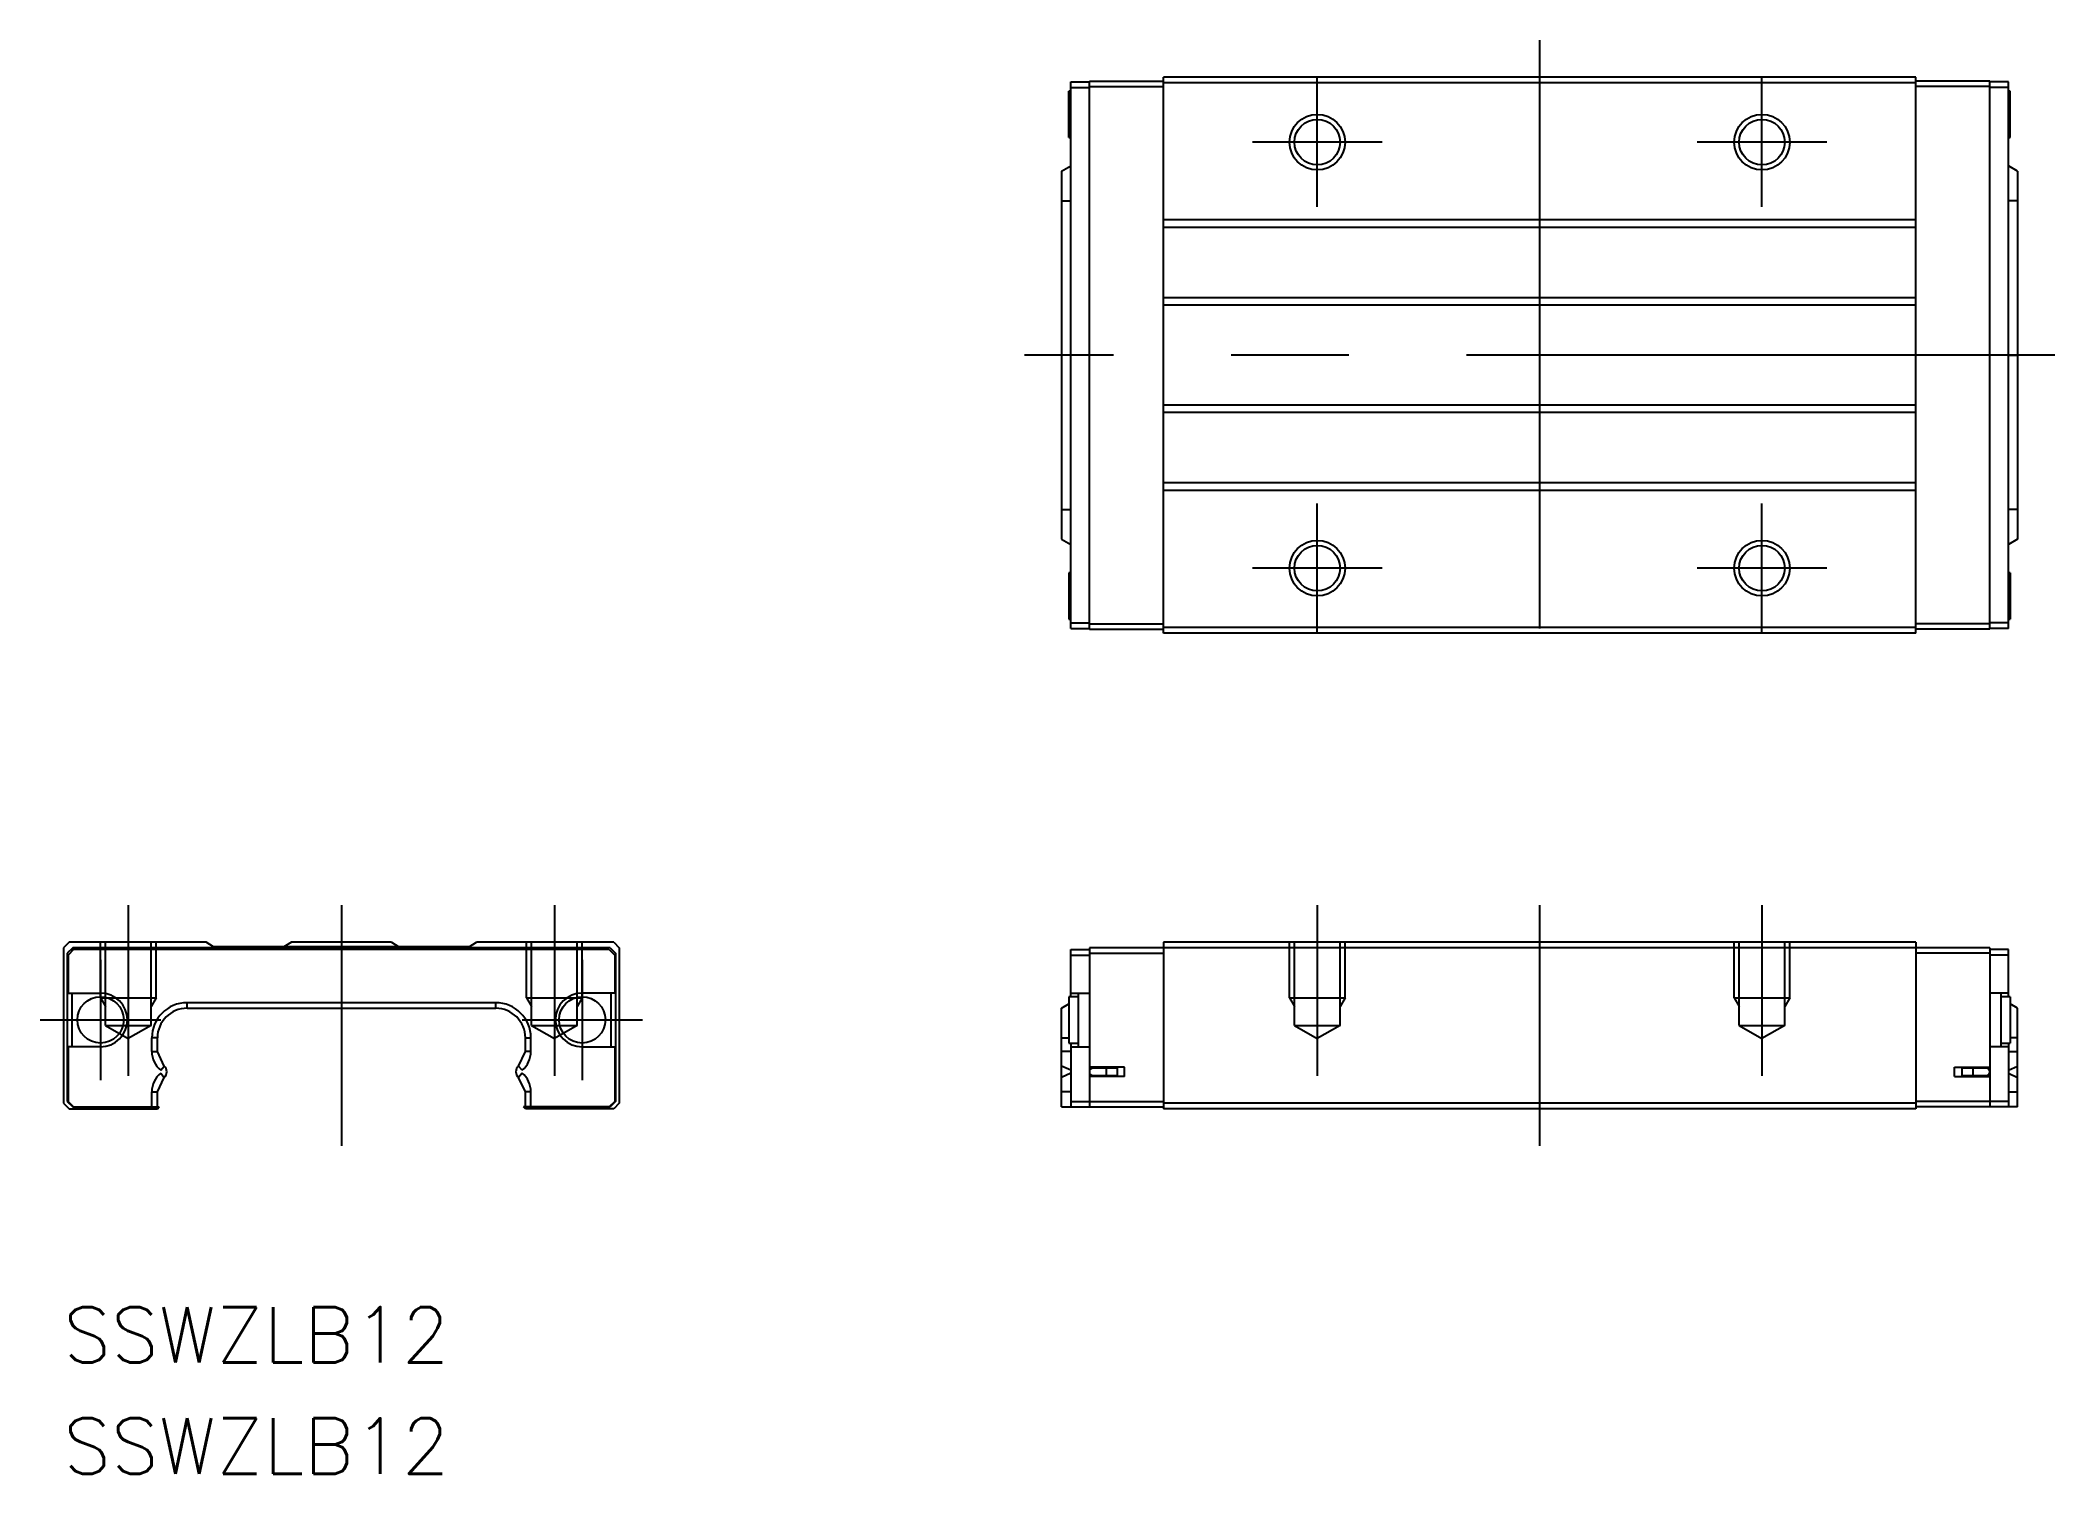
# Model space of a CAD drawing. Extents: x -81 to 28, y -60 to 17.
import ezdxf

# ---------------------------------------------------------------- set-up
doc = ezdxf.new("R2010")
doc.units = 0
doc.linetypes.add('CENTER', pattern=[50.8, 31.75, -6.35, 6.35, -6.35])
doc.linetypes.add('DASHED', pattern=[19.05, 12.7, -6.35])
doc.layers.get('0').update_dxf_attribs({"linetype": 'CONTINUOUS'})
doc.layers.add('CENTER', color=1, linetype='CONTINUOUS')
doc.styles.get("Standard").update_dxf_attribs({"font": 'txt.shx', "height": 3, "bigfont": 'bigfont.shx'})

msp = doc.modelspace()

# ---------------------------------------------------------------- linework, layer by layer
at = {"color": 7, "linetype": 'CONTINUOUS'}
for p, q in [((-25.4, 11.75), (-25.4, 14.25)), ((-25.3, 14.25), (-25.4, 14.25)), ((-25.3, 14.75), (-24.3, 14.75)), ((-25.3, -14.75), (-25.3, 14.75)), ((-25.3, 14.45), (-24.3, 14.45)), ((-24.3, 14.8), (-20.3, 14.8)), ((-24.3, -14.8), (-24.3, 14.8)), ((-24.3, 14.5), (-20.3, 14.5)), ((-20.3, -15), (-20.3, 15)), ((20.3, 15), (-20.3, 15)), ((20.3, 14.7), (-20.3, 14.7)), ((20.3, -15), (20.3, 15)), ((24.3, 14.8), (20.3, 14.8)), ((24.3, 14.5), (20.3, 14.5)), ((24.3, -14.8), (24.3, 14.8)), ((25.3, 14.75), (24.3, 14.75)), ((25.3, 14.45), (24.3, 14.45)), ((25.3, -14.75), (25.3, 14.75)), ((25.4, 14.25), (25.3, 14.25)), ((25.4, 11.75), (25.4, 14.25)), ((-25.4, 11.75), (-25.3, 11.75)), ((25.3, 11.75), (25.4, 11.75)), ((-25.8, 9.93), (-25.3, 10.23)), ((-25.8, 9.93), (-25.8, -9.93)), ((25.8, 9.93), (25.3, 10.23)), ((25.8, 9.93), (25.8, -9.93)), ((-25.8, 8.33), (-25.3, 8.33)), ((25.8, 8.33), (25.3, 8.33)), ((20.3, 7.3), (-20.3, 7.3)), ((20.3, 6.9), (-20.3, 6.9)), ((20.3, 3.1), (-20.3, 3.1)), ((20.3, 2.7), (-20.3, 2.7)), ((-25.3, 0), (-25.8, 0)), ((25.3, 0), (25.8, 0)), ((20.3, -2.7), (-20.3, -2.7)), ((20.3, -3.1), (-20.3, -3.1)), ((20.3, -6.9), (-20.3, -6.9)), ((20.3, -7.3), (-20.3, -7.3)), ((-25.8, -8.33), (-25.3, -8.33)), ((25.8, -8.33), (25.3, -8.33)), ((-25.8, -9.93), (-25.3, -10.23)), ((25.8, -9.93), (25.3, -10.23)), ((-25.3, -11.75), (-25.4, -11.75)), ((-25.4, -11.75), (-25.4, -14.25)), ((25.4, -11.75), (25.3, -11.75)), ((25.4, -11.75), (25.4, -14.25)), ((-25.4, -14.25), (-25.3, -14.25)), ((-25.3, -14.45), (-24.3, -14.45)), ((-25.3, -14.75), (-24.3, -14.75)), ((-24.3, -14.5), (-20.3, -14.5)), ((-24.3, -14.8), (-20.3, -14.8)), ((20.3, -14.7), (-20.3, -14.7)), ((20.3, -15), (-20.3, -15)), ((24.3, -14.5), (20.3, -14.5)), ((24.3, -14.8), (20.3, -14.8)), ((25.3, -14.45), (24.3, -14.45)), ((25.3, -14.75), (24.3, -14.75)), ((25.3, -14.25), (25.4, -14.25)), ((-79.37, -31.69), (-79.67, -31.99)), ((-79.67, -31.99), (-79.67, -40.39)), ((-79.17, -31.99), (-79.47, -32.29)), ((-79.47, -32.29), (-79.47, -40.29)), ((-79.12, -32.09), (-79.42, -32.39)), ((-79.42, -32.39), (-79.42, -34.44)), ((-71.97, -31.69), (-79.37, -31.69)), ((-50.17, -31.99), (-79.17, -31.99)), ((-50.22, -32.09), (-79.12, -32.09)), ((-71.57, -31.94), (-71.97, -31.69)), ((-57.77, -31.94), (-71.57, -31.94)), ((-67.37, -31.69), (-67.77, -31.94)), ((-61.97, -31.69), (-67.37, -31.69)), ((-61.97, -31.69), (-61.57, -31.94)), ((-57.77, -31.94), (-57.37, -31.69)), ((-49.97, -31.69), (-57.37, -31.69)), ((-50.22, -32.09), (-49.92, -32.39)), ((-50.17, -31.99), (-49.87, -32.29)), ((-49.97, -31.69), (-49.67, -31.99)), ((-49.92, -32.39), (-49.92, -34.44)), ((-49.87, -32.29), (-49.87, -40.29)), ((-49.67, -31.99), (-49.67, -40.39)), ((-25.3, -32.09), (-24.3, -32.09)), ((-25.3, -34.64), (-25.3, -32.09)), ((-25.3, -32.39), (-24.3, -32.39)), ((-24.3, -31.99), (-24.3, -40.59)), ((24.3, -31.99), (-24.3, -31.99)), ((-24.3, -32.29), (-20.3, -32.29)), ((-20.3, -31.69), (-20.3, -40.69)), ((20.3, -31.69), (-20.3, -31.69)), ((20.3, -31.69), (20.3, -40.69)), ((24.3, -32.29), (20.3, -32.29)), ((24.3, -31.99), (24.3, -40.59)), ((25.3, -32.09), (24.3, -32.09)), ((25.3, -32.39), (24.3, -32.39)), ((25.3, -34.64), (25.3, -32.09)), ((-79.42, -34.44), (-77.67, -34.44)), ((-79.22, -34.44), (-79.22, -37.34)), ((-49.92, -34.44), (-51.67, -34.44)), ((-50.12, -34.44), (-50.12, -37.34)), ((-25.4, -34.64), (-25.4, -37.14)), ((-24.9, -34.64), (-25.4, -34.64)), ((-25.3, -34.44), (-24.3, -34.44)), ((-24.9, -34.44), (-24.9, -37.34)), ((25.3, -34.44), (24.3, -34.44)), ((24.9, -34.44), (24.9, -37.34)), ((25.4, -34.64), (24.9, -34.64)), ((25.4, -34.64), (25.4, -37.14)), ((-73, -35.26), (-73, -34.96)), ((-56.34, -34.96), (-73, -34.96)), ((-73, -35.26), (-56.34, -35.26)), ((-64.67, -34.96), (-64.67, -35.26)), ((-56.34, -35.26), (-56.34, -34.96)), ((-25.8, -35.26), (-25.4, -35.02)), ((-25.8, -40.59), (-25.8, -35.26)), ((25.8, -35.26), (25.4, -35.02)), ((25.8, -40.59), (25.8, -35.26)), ((-74.9, -37.6), (-74.9, -36.86)), ((-74.6, -36.86), (-74.9, -36.86)), ((-74.6, -37.6), (-74.6, -36.86)), ((-54.74, -37.6), (-54.74, -36.86)), ((-54.74, -36.86), (-54.44, -36.86)), ((-54.44, -37.6), (-54.44, -36.86)), ((-25.8, -36.86), (-25.4, -36.86)), ((25.8, -36.86), (25.4, -36.86)), ((-79.42, -37.34), (-79.42, -40.29)), ((-77.67, -37.34), (-79.42, -37.34)), ((-74.9, -37.6), (-74.6, -37.6)), ((-74.23, -38.38), (-74.6, -37.6)), ((-55.11, -38.38), (-54.74, -37.6)), ((-54.44, -37.6), (-54.74, -37.6)), ((-51.67, -37.34), (-49.92, -37.34)), ((-49.92, -37.34), (-49.92, -40.29)), ((-25.3, -37.6), (-25.8, -37.6)), ((-25.4, -37.14), (-24.9, -37.14)), ((-25.3, -37.14), (-25.3, -40.59)), ((-25.3, -37.34), (-24.3, -37.34)), ((25.3, -37.34), (24.3, -37.34)), ((24.9, -37.14), (25.4, -37.14)), ((25.3, -37.14), (25.3, -40.59)), ((25.3, -37.6), (25.8, -37.6)), ((-79.47, -38.44), (-79.42, -38.44)), ((-79.47, -38.94), (-79.42, -38.94)), ((-74.6, -39.77), (-74.23, -39)), ((-74.42, -38.61), (-74.23, -38.38)), ((-74.42, -38.77), (-74.23, -39)), ((-54.92, -38.61), (-55.11, -38.38)), ((-54.92, -38.77), (-55.11, -39)), ((-54.74, -39.77), (-55.11, -39)), ((-49.87, -38.44), (-49.92, -38.44)), ((-49.87, -38.94), (-49.92, -38.94)), ((-25.3, -38.61), (-25.8, -38.38)), ((-25.3, -38.77), (-25.8, -39)), ((-22.4, -38.44), (-24.3, -38.44)), ((-22.4, -38.94), (-24.3, -38.94)), ((-22.8, -38.49), (-24.1, -38.49)), ((-24.1, -38.89), (-22.8, -38.89)), ((-23.8, -38.49), (-23.8, -38.44)), ((-23.8, -38.94), (-23.8, -38.89)), ((-23.47, -38.49), (-23.47, -38.44)), ((-23.47, -38.94), (-23.47, -38.89)), ((-23.4, -38.49), (-23.4, -38.89)), ((-22.8, -38.49), (-22.8, -38.89)), ((-22.4, -38.94), (-22.4, -38.44)), ((22.4, -38.44), (24.3, -38.44)), ((22.4, -38.94), (22.4, -38.44)), ((22.4, -38.94), (24.3, -38.94)), ((22.8, -38.89), (22.8, -38.49)), ((24.1, -38.49), (22.8, -38.49)), ((22.8, -38.89), (24.1, -38.89)), ((23.4, -38.89), (23.4, -38.49)), ((23.47, -38.49), (23.47, -38.44)), ((23.47, -38.94), (23.47, -38.89)), ((23.8, -38.49), (23.8, -38.44)), ((23.8, -38.94), (23.8, -38.89)), ((25.3, -38.61), (25.8, -38.38)), ((25.3, -38.77), (25.8, -39)), ((-74.9, -39.77), (-74.6, -39.77)), ((-74.9, -40.59), (-74.9, -39.77)), ((-74.6, -40.59), (-74.6, -39.77)), ((-54.74, -40.59), (-54.74, -39.77)), ((-54.44, -39.77), (-54.74, -39.77)), ((-54.44, -40.59), (-54.44, -39.77)), ((-25.3, -39.77), (-25.8, -39.77)), ((25.3, -39.77), (25.8, -39.77)), ((-79.67, -40.39), (-79.37, -40.69)), ((-79.47, -40.29), (-79.17, -40.59)), ((-79.42, -40.29), (-79.12, -40.59)), ((-79.37, -40.69), (-74.6, -40.69)), ((-79.17, -40.59), (-74.5, -40.59)), ((-74.6, -40.69), (-74.5, -40.59)), ((-54.74, -40.69), (-54.84, -40.59)), ((-50.17, -40.59), (-54.84, -40.59)), ((-49.97, -40.69), (-54.74, -40.69)), ((-49.92, -40.29), (-50.22, -40.59)), ((-49.87, -40.29), (-50.17, -40.59)), ((-49.67, -40.39), (-49.97, -40.69)), ((-25.8, -40.59), (-20.3, -40.59)), ((-25.3, -40.29), (-20.3, -40.29)), ((20.3, -40.39), (-20.3, -40.39)), ((20.3, -40.69), (-20.3, -40.69)), ((25.3, -40.29), (20.3, -40.29)), ((25.8, -40.59), (20.3, -40.59))]:
    msp.add_line(p, q, dxfattribs=at)
at = {"color": 3, "linetype": 'DASHED'}
for p, q in [((-77.67, -34.69), (-77.67, -31.69)), ((-77.4, -36.19), (-77.4, -31.69)), ((-74.94, -36.19), (-74.94, -31.69)), ((-74.67, -34.69), (-74.67, -31.69)), ((-54.67, -34.69), (-54.67, -31.69)), ((-54.4, -36.19), (-54.4, -31.69)), ((-51.94, -36.19), (-51.94, -31.69)), ((-51.67, -34.69), (-51.67, -31.69)), ((-13.5, -34.69), (-13.5, -31.69)), ((-13.23, -36.19), (-13.23, -31.69)), ((-10.77, -36.19), (-10.77, -31.69)), ((-10.5, -34.69), (-10.5, -31.69)), ((10.5, -34.69), (10.5, -31.69)), ((10.77, -36.19), (10.77, -31.69)), ((13.23, -36.19), (13.23, -31.69)), ((13.5, -34.69), (13.5, -31.69)), ((-77.67, -34.69), (-77.4, -35.16)), ((-77.67, -34.69), (-74.67, -34.69)), ((-74.67, -34.69), (-74.94, -35.16)), ((-54.67, -34.69), (-51.67, -34.69)), ((-54.67, -34.69), (-54.4, -35.16)), ((-51.67, -34.69), (-51.94, -35.16)), ((-13.5, -34.69), (-10.5, -34.69)), ((-13.5, -34.69), (-13.23, -35.16)), ((-10.5, -34.69), (-10.77, -35.16)), ((10.5, -34.69), (13.5, -34.69)), ((10.5, -34.69), (10.77, -35.16)), ((13.5, -34.69), (13.23, -35.16)), ((-77.4, -36.19), (-74.94, -36.19)), ((-77.4, -36.19), (-76.17, -36.9)), ((-74.94, -36.19), (-76.17, -36.9)), ((-54.4, -36.19), (-51.94, -36.19)), ((-54.4, -36.19), (-53.17, -36.9)), ((-51.94, -36.19), (-53.17, -36.9)), ((-13.23, -36.19), (-10.77, -36.19)), ((-13.23, -36.19), (-12, -36.9)), ((-10.77, -36.19), (-12, -36.9)), ((10.77, -36.19), (12, -36.9)), ((10.77, -36.19), (13.23, -36.19)), ((13.23, -36.19), (12, -36.9))]:
    msp.add_line(p, q, dxfattribs=at)
at = {"color": 3, "linetype": 'CONTINUOUS'}
for centre in [(-12, 11.5), (12, 11.5), (-12, -11.5), (12, -11.5)]:
    msp.add_circle(centre, 1.5, dxfattribs=at)
at = {"color": 7, "linetype": 'CONTINUOUS'}
for centre, radius in [((-12, 11.5), 1.23), ((12, 11.5), 1.23), ((-12, -11.5), 1.23), ((12, -11.5), 1.23), ((-77.67, -35.89), 1.25), ((-51.67, -35.89), 1.25)]:
    msp.add_circle(centre, radius, dxfattribs=at)
for centre, radius, start, end in [((-77.67, -35.89), 1.45, 270, 90), ((-51.67, -35.89), 1.45, 90, 270), ((-73, -36.86), 1.9, 90.0008, 179.9992), ((-73, -36.86), 1.6, 90, 180), ((-56.34, -36.86), 1.9, 0.0008, 89.9992), ((-56.34, -36.86), 1.6, 0, 90), ((-73.6, -37.6), 1.3, 180, 230.7296), ((-55.74, -37.6), 1.3, 309.2704, 0), ((-73.6, -39.77), 1.3, 129.2704, 180), ((-74.49, -38.69), 0.4, 309.2704, 50.7296), ((-54.85, -38.69), 0.4, 129.2704, 230.7296), ((-55.74, -39.77), 1.3, 0, 50.7296), ((-24.1, -38.69), 0.2, 90, 270), ((24.1, -38.69), 0.2, 270, 90)]:
    msp.add_arc(centre, radius, start, end, dxfattribs=at)
at = {"layer": 'CENTER', "color": 1, "linetype": 'CENTER'}
for p, q in [((0, 17), (0, -17)), ((-12, 8), (-12, 15)), ((12, 8), (12, 15)), ((-8.5, 11.5), (-15.5, 11.5)), ((15.5, 11.5), (8.5, 11.5)), ((27.8, 0), (-27.8, 0)), ((-12, -15), (-12, -8)), ((12, -15), (12, -8)), ((-8.5, -11.5), (-15.5, -11.5)), ((15.5, -11.5), (8.5, -11.5)), ((-76.17, -29.69), (-76.17, -38.9)), ((-64.67, -29.69), (-64.67, -42.69)), ((-53.17, -29.69), (-53.17, -38.9)), ((-12, -29.69), (-12, -38.9)), ((0, -29.69), (0, -42.69)), ((12, -29.69), (12, -38.9)), ((-77.67, -32.64), (-77.67, -39.14)), ((-77.67, -32.64), (-77.67, -39.14)), ((-51.67, -32.64), (-51.67, -39.14)), ((-80.92, -35.89), (-74.42, -35.89)), ((-54.92, -35.89), (-48.42, -35.89))]:
    msp.add_line(p, q, dxfattribs=at)

# ---------------------------------------------------------------- texts
at = {"color": 7, "linetype": 'CONTINUOUS'}
for p in [(-79.67, -54.39), (-79.67, -60.39)]:
    msp.add_text('SSWZLB12', height=3, dxfattribs=at).set_placement(p)

doc.saveas('drawing.dxf')
